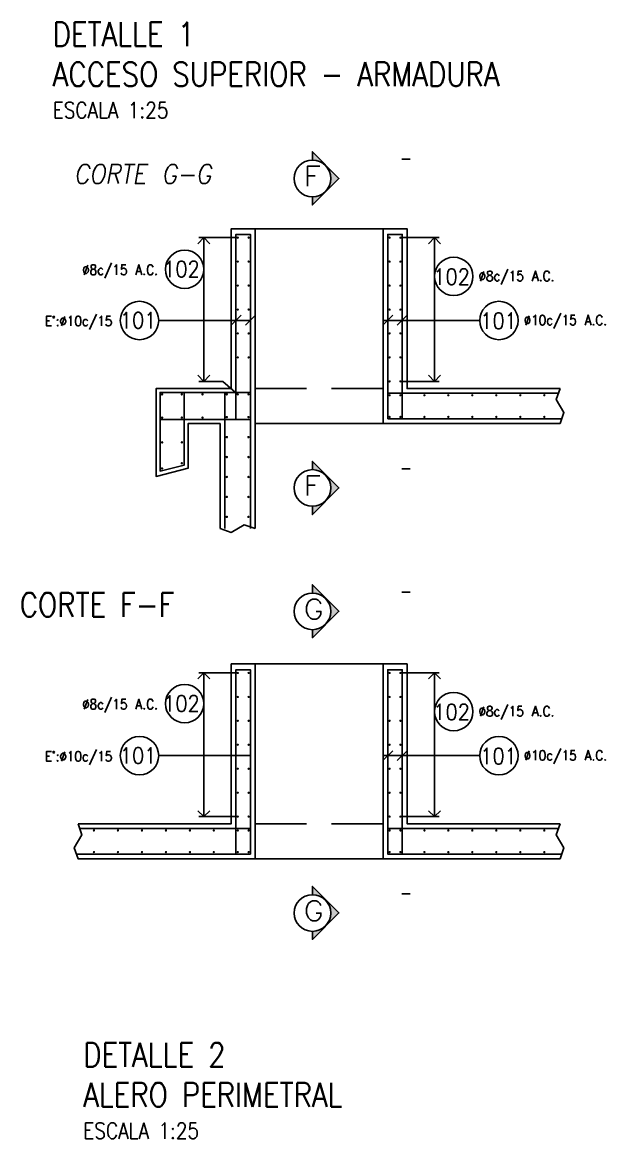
# Model space of a CAD drawing. Extents: x 157 to 1652, y -82 to 500.
# Drawn here: x 601.2 to 710.7, y 280.9 to 490.6 of the extents above; entities that cross this region are included whole.
import ezdxf

# ---------------------------------------------------------------- set-up
doc = ezdxf.new("R2010")
doc.units = 0
doc.header["$MEASUREMENT"] = 0
for name, color, linetype in [('PDF_auxiliar', 1, 'Continuous'), ('PDF_BARRAS', 4, 'Continuous'), ('PDF_BARRAS-EN-CORTE', 4, 'Continuous'), ('PDF_BARRAS-EN-VISTA-25', 4, 'Continuous'), ('PDF_CONTORNO-ENCOFRADO-25', 2, 'Continuous'), ('PDF_encofrado', 1, 'Continuous'), ('PDF_LINEAS-POS-ARMADURA', 4, 'Continuous'), ('Texto', 2, 'Continuous')]:
    doc.layers.add(name, color=color, linetype=linetype)
doc.styles.add('ROMANS', font='ROMANS.SHX', dxfattribs={"width": 0.85})

msp = doc.modelspace()

# ---------------------------------------------------------------- hatches: boundary and pattern name
at = {"layer": 'PDF_BARRAS', "transparency": 33554559}
h = msp.add_hatch(color=256, dxfattribs=at)
h.paths.add_polyline_path([(627.411, 420.481), (627.601, 420.545), (627.696, 420.703), (627.633, 420.862), (627.474, 420.957), (627.315, 420.926), (627.22, 420.767), (627.252, 420.576)])
h.paths.add_polyline_path([(627.442, 420.735), (627.474, 420.735), (627.442, 420.703)], flags=0)
for points in [[(631.379, 420.703), (631.347, 420.862), (631.188, 420.957), (631.03, 420.926), (630.934, 420.767), (630.966, 420.576), (631.125, 420.481), (631.284, 420.545)], [(643.887, 420.767), (643.792, 420.926), (643.633, 420.957), (643.474, 420.862), (643.442, 420.703), (643.538, 420.545), (643.696, 420.481), (643.855, 420.576)], [(627.696, 416.323), (627.633, 416.481), (627.474, 416.576), (627.315, 416.545), (627.22, 416.386), (627.252, 416.227), (627.411, 416.132), (627.601, 416.164)], [(631.379, 416.323), (631.347, 416.481), (631.188, 416.576), (631.03, 416.545), (630.934, 416.386), (630.966, 416.227), (631.125, 416.132), (631.284, 416.164)], [(635.284, 416.323), (635.22, 416.481), (635.061, 416.576), (634.903, 416.545), (634.807, 416.386), (634.839, 416.227), (634.998, 416.132), (635.188, 416.164)], [(643.887, 416.481), (643.792, 416.64), (643.633, 416.672), (643.474, 416.576), (643.442, 416.418), (643.538, 416.259), (643.696, 416.196), (643.855, 416.291)], [(631.379, 411.656), (631.347, 411.846), (631.188, 411.942), (631.03, 411.878), (630.934, 411.751), (630.966, 411.561), (631.125, 411.465), (631.284, 411.497)], [(643.887, 412.735), (643.792, 412.894), (643.633, 412.926), (643.474, 412.83), (643.442, 412.64), (643.538, 412.481), (643.696, 412.449), (643.855, 412.545)], [(643.887, 408.989), (643.792, 409.148), (643.633, 409.18), (643.474, 409.084), (643.442, 408.894), (643.538, 408.735), (643.696, 408.703), (643.855, 408.799)], [(627.696, 406.767), (627.633, 406.926), (627.474, 407.021), (627.315, 406.989), (627.22, 406.83), (627.252, 406.672), (627.411, 406.576), (627.601, 406.608)], [(631.379, 407.751), (631.347, 407.91), (631.188, 408.005), (631.03, 407.973), (630.934, 407.815), (630.966, 407.624), (631.125, 407.529), (631.284, 407.592)], [(643.887, 405.243), (643.792, 405.37), (643.633, 405.434), (643.474, 405.338), (643.442, 405.148), (643.538, 404.989), (643.696, 404.957), (643.855, 405.053)], [(643.887, 401.465), (643.792, 401.624), (643.633, 401.688), (643.474, 401.592), (643.442, 401.402), (643.538, 401.243), (643.696, 401.211), (643.855, 401.307)], [(643.887, 397.719), (643.792, 397.878), (643.633, 397.941), (643.474, 397.846), (643.442, 397.656), (643.538, 397.497), (643.696, 397.465), (643.855, 397.561)]]:
    msp.add_hatch(color=256, dxfattribs=at).paths.add_polyline_path(points)
h = msp.add_hatch(color=256, dxfattribs=at)
h.paths.add_polyline_path([(634.998, 420.481), (635.188, 420.545), (635.284, 420.703), (635.22, 420.862), (635.061, 420.957), (634.903, 420.926), (634.807, 420.767), (634.839, 420.576)])
h.paths.add_polyline_path([(635.03, 420.735), (635.061, 420.735), (635.061, 420.703), (635.03, 420.703)], flags=0)
h = msp.add_hatch(color=256, dxfattribs=at)
h.paths.add_polyline_path([(639.569, 420.481), (639.728, 420.545), (639.823, 420.703), (639.792, 420.862), (639.633, 420.957), (639.442, 420.926), (639.347, 420.767), (639.411, 420.576)])
h.paths.add_polyline_path([(639.569, 420.735), (639.601, 420.735), (639.601, 420.703)], flags=0)
h = msp.add_hatch(color=256, dxfattribs=at)
h.paths.add_polyline_path([(639.411, 416.291), (639.569, 416.196), (639.728, 416.259), (639.823, 416.418), (639.792, 416.576), (639.633, 416.672), (639.442, 416.64), (639.347, 416.481)])
h.paths.add_polyline_path([(639.569, 416.449), (639.601, 416.449), (639.601, 416.418), (639.569, 416.418)], flags=0)
h = msp.add_hatch(color=256, dxfattribs=at)
h.paths.add_polyline_path([(627.252, 411.561), (627.411, 411.465), (627.601, 411.497), (627.696, 411.656), (627.633, 411.846), (627.474, 411.942), (627.315, 411.878), (627.22, 411.751)])
h.paths.add_polyline_path([(627.442, 411.688), (627.442, 411.719), (627.474, 411.688)], flags=0)
h = msp.add_hatch(color=256, dxfattribs=at)
h.paths.add_polyline_path([(639.569, 412.449), (639.728, 412.481), (639.823, 412.64), (639.792, 412.83), (639.633, 412.926), (639.442, 412.894), (639.347, 412.735), (639.411, 412.545)])
h.paths.add_polyline_path([(639.569, 412.672), (639.569, 412.703), (639.601, 412.703), (639.601, 412.672)], flags=0)
h = msp.add_hatch(color=256, dxfattribs=at)
h.paths.add_polyline_path([(639.411, 408.799), (639.569, 408.703), (639.728, 408.735), (639.823, 408.894), (639.792, 409.084), (639.633, 409.18), (639.442, 409.148), (639.347, 408.989)])
h.paths.add_polyline_path([(639.569, 408.957), (639.601, 408.957), (639.601, 408.926), (639.569, 408.926)], flags=0)
h = msp.add_hatch(color=256, dxfattribs=at)
h.paths.add_polyline_path([(639.411, 405.053), (639.569, 404.957), (639.728, 404.989), (639.823, 405.148), (639.792, 405.338), (639.633, 405.434), (639.442, 405.37), (639.347, 405.243)])
h.paths.add_polyline_path([(639.569, 405.18), (639.601, 405.211), (639.601, 405.18)], flags=0)
h = msp.add_hatch(color=256, dxfattribs=at)
h.paths.add_polyline_path([(639.411, 401.307), (639.569, 401.211), (639.728, 401.243), (639.823, 401.402), (639.792, 401.592), (639.633, 401.688), (639.442, 401.624), (639.347, 401.465)])
h.paths.add_polyline_path([(639.569, 401.434), (639.601, 401.465), (639.601, 401.434)], flags=0)
h = msp.add_hatch(color=256, dxfattribs=at)
h.paths.add_polyline_path([(639.411, 397.561), (639.569, 397.465), (639.728, 397.497), (639.823, 397.656), (639.792, 397.846), (639.633, 397.941), (639.442, 397.878), (639.347, 397.719)])
h.paths.add_polyline_path([(639.569, 397.688), (639.601, 397.719), (639.601, 397.688)], flags=0)
at = {"layer": 'PDF_BARRAS-EN-CORTE', "transparency": 33554559}
for points in [[(641.442, 450.164), (641.506, 450.005), (641.665, 449.91), (641.823, 450.005), (641.887, 450.164), (641.823, 450.323), (641.665, 450.386), (641.506, 450.323)], [(643.474, 450.164), (643.538, 450.005), (643.696, 449.91), (643.855, 450.005), (643.919, 450.164), (643.855, 450.323), (643.696, 450.386), (643.538, 450.323)], [(669.95, 450.164), (670.014, 450.005), (670.173, 449.91), (670.331, 450.005), (670.395, 450.164), (670.331, 450.323), (670.173, 450.386), (670.014, 450.323)], [(671.982, 450.164), (672.046, 450.005), (672.204, 449.91), (672.363, 450.005), (672.427, 450.164), (672.363, 450.323), (672.204, 450.386), (672.046, 450.323)], [(641.442, 445.656), (641.506, 445.497), (641.665, 445.434), (641.823, 445.497), (641.887, 445.656), (641.823, 445.815), (641.665, 445.878), (641.506, 445.815)], [(643.474, 445.656), (643.538, 445.497), (643.696, 445.434), (643.855, 445.497), (643.919, 445.656), (643.855, 445.815), (643.696, 445.878), (643.538, 445.815)], [(669.95, 445.656), (670.014, 445.497), (670.173, 445.434), (670.331, 445.497), (670.395, 445.656), (670.331, 445.815), (670.173, 445.878), (670.014, 445.815)], [(671.982, 445.656), (672.046, 445.497), (672.204, 445.434), (672.363, 445.497), (672.427, 445.656), (672.363, 445.815), (672.204, 445.878), (672.046, 445.815)], [(641.442, 441.148), (641.506, 440.989), (641.665, 440.926), (641.823, 440.989), (641.887, 441.148), (641.823, 441.307), (641.665, 441.37), (641.506, 441.307)], [(643.474, 441.148), (643.538, 440.989), (643.696, 440.926), (643.855, 440.989), (643.919, 441.148), (643.855, 441.307), (643.696, 441.37), (643.538, 441.307)], [(669.95, 441.148), (670.014, 440.989), (670.173, 440.926), (670.331, 440.989), (670.395, 441.148), (670.331, 441.307), (670.173, 441.37), (670.014, 441.307)], [(671.982, 441.148), (672.046, 440.989), (672.204, 440.926), (672.363, 440.989), (672.427, 441.148), (672.363, 441.307), (672.204, 441.37), (672.046, 441.307)], [(641.442, 436.64), (641.506, 436.481), (641.665, 436.418), (641.823, 436.481), (641.887, 436.64), (641.823, 436.799), (641.665, 436.862), (641.506, 436.799)], [(643.474, 436.64), (643.538, 436.481), (643.696, 436.418), (643.855, 436.481), (643.919, 436.64), (643.855, 436.799), (643.696, 436.862), (643.538, 436.799)], [(669.95, 436.64), (670.014, 436.481), (670.173, 436.418), (670.331, 436.481), (670.395, 436.64), (670.331, 436.799), (670.173, 436.862), (670.014, 436.799)], [(671.982, 436.64), (672.046, 436.481), (672.204, 436.418), (672.363, 436.481), (672.427, 436.64), (672.363, 436.799), (672.204, 436.862), (672.046, 436.799)], [(641.442, 432.164), (641.506, 432.005), (641.665, 431.942), (641.823, 432.005), (641.887, 432.164), (641.823, 432.323), (641.665, 432.386), (641.506, 432.323)], [(643.474, 432.164), (643.538, 432.005), (643.696, 431.942), (643.855, 432.005), (643.919, 432.164), (643.855, 432.323), (643.696, 432.386), (643.538, 432.323)], [(669.95, 432.164), (670.014, 432.005), (670.173, 431.942), (670.331, 432.005), (670.395, 432.164), (670.331, 432.323), (670.173, 432.386), (670.014, 432.323)], [(671.982, 432.164), (672.046, 432.005), (672.204, 431.942), (672.363, 432.005), (672.427, 432.164), (672.363, 432.323), (672.204, 432.386), (672.046, 432.323)], [(641.442, 427.656), (641.506, 427.497), (641.665, 427.434), (641.823, 427.497), (641.887, 427.656), (641.823, 427.815), (641.665, 427.878), (641.506, 427.815)], [(643.474, 427.656), (643.538, 427.497), (643.696, 427.434), (643.855, 427.497), (643.919, 427.656), (643.855, 427.815), (643.696, 427.878), (643.538, 427.815)], [(669.95, 427.656), (670.014, 427.497), (670.173, 427.434), (670.331, 427.497), (670.395, 427.656), (670.331, 427.815), (670.173, 427.878), (670.014, 427.815)], [(671.982, 427.656), (672.046, 427.497), (672.204, 427.434), (672.363, 427.497), (672.427, 427.656), (672.363, 427.815), (672.204, 427.878), (672.046, 427.815)], [(669.95, 423.148), (670.014, 422.989), (670.173, 422.926), (670.331, 422.989), (670.395, 423.148), (670.331, 423.307), (670.173, 423.37), (670.014, 423.307)], [(671.982, 423.148), (672.046, 422.989), (672.204, 422.926), (672.363, 422.989), (672.427, 423.148), (672.363, 423.307), (672.204, 423.37), (672.046, 423.307)], [(641.442, 420.703), (641.506, 420.545), (641.665, 420.481), (641.823, 420.545), (641.887, 420.703), (641.823, 420.862), (641.665, 420.926), (641.506, 420.862)], [(669.95, 420.545), (670.014, 420.386), (670.173, 420.323), (670.331, 420.386), (670.395, 420.545), (670.331, 420.703), (670.173, 420.767), (670.014, 420.703)], [(671.982, 420.545), (672.046, 420.386), (672.204, 420.323), (672.363, 420.386), (672.427, 420.545), (672.363, 420.703), (672.204, 420.767), (672.046, 420.703)], [(676.49, 420.545), (676.554, 420.386), (676.712, 420.323), (676.871, 420.386), (676.935, 420.545), (676.871, 420.703), (676.712, 420.767), (676.554, 420.703)], [(680.966, 420.545), (681.03, 420.386), (681.189, 420.323), (681.347, 420.386), (681.443, 420.545), (681.347, 420.703), (681.189, 420.767), (681.03, 420.703)], [(685.474, 420.545), (685.538, 420.386), (685.697, 420.323), (685.855, 420.386), (685.919, 420.545), (685.855, 420.703), (685.697, 420.767), (685.538, 420.703)], [(689.982, 420.545), (690.046, 420.386), (690.204, 420.323), (690.363, 420.386), (690.427, 420.545), (690.363, 420.703), (690.204, 420.767), (690.046, 420.703)], [(694.49, 420.545), (694.554, 420.386), (694.712, 420.323), (694.871, 420.386), (694.935, 420.545), (694.871, 420.703), (694.712, 420.767), (694.554, 420.703)], [(698.998, 420.545), (699.062, 420.386), (699.22, 420.323), (699.379, 420.386), (699.443, 420.545), (699.379, 420.703), (699.22, 420.767), (699.062, 420.703)], [(670.395, 416.481), (670.331, 416.64), (670.173, 416.703), (670.014, 416.64), (669.95, 416.481), (670.014, 416.323), (670.173, 416.259), (670.331, 416.323)], [(672.427, 416.481), (672.363, 416.64), (672.204, 416.703), (672.046, 416.64), (671.982, 416.481), (672.046, 416.323), (672.204, 416.259), (672.363, 416.323)], [(676.935, 416.481), (676.871, 416.64), (676.712, 416.703), (676.554, 416.64), (676.49, 416.481), (676.554, 416.323), (676.712, 416.259), (676.871, 416.323)], [(681.443, 416.481), (681.347, 416.64), (681.189, 416.703), (681.03, 416.64), (680.966, 416.481), (681.03, 416.323), (681.189, 416.259), (681.347, 416.323)], [(685.919, 416.481), (685.855, 416.64), (685.697, 416.703), (685.538, 416.64), (685.474, 416.481), (685.538, 416.323), (685.697, 416.259), (685.855, 416.323)], [(690.427, 416.481), (690.363, 416.64), (690.204, 416.703), (690.046, 416.64), (689.982, 416.481), (690.046, 416.323), (690.204, 416.259), (690.363, 416.323)], [(694.935, 416.481), (694.871, 416.64), (694.712, 416.703), (694.554, 416.64), (694.49, 416.481), (694.554, 416.323), (694.712, 416.259), (694.871, 416.323)], [(699.443, 416.481), (699.379, 416.64), (699.22, 416.703), (699.062, 416.64), (698.998, 416.481), (699.062, 416.323), (699.22, 416.259), (699.379, 416.323)], [(641.442, 368.386), (641.506, 368.227), (641.665, 368.164), (641.823, 368.227), (641.887, 368.386), (641.823, 368.545), (641.665, 368.608), (641.506, 368.545)], [(643.474, 368.386), (643.538, 368.227), (643.696, 368.164), (643.855, 368.227), (643.919, 368.386), (643.855, 368.545), (643.696, 368.608), (643.538, 368.545)], [(669.95, 368.386), (670.014, 368.227), (670.173, 368.164), (670.331, 368.227), (670.395, 368.386), (670.331, 368.545), (670.173, 368.608), (670.014, 368.545)], [(671.982, 368.386), (672.046, 368.227), (672.204, 368.164), (672.363, 368.227), (672.427, 368.386), (672.363, 368.545), (672.204, 368.608), (672.046, 368.545)], [(641.442, 363.878), (641.506, 363.719), (641.665, 363.656), (641.823, 363.719), (641.887, 363.878), (641.823, 364.037), (641.665, 364.1), (641.506, 364.037)], [(643.474, 363.878), (643.538, 363.719), (643.696, 363.656), (643.855, 363.719), (643.919, 363.878), (643.855, 364.037), (643.696, 364.1), (643.538, 364.037)], [(669.95, 363.878), (670.014, 363.719), (670.173, 363.656), (670.331, 363.719), (670.395, 363.878), (670.331, 364.037), (670.173, 364.1), (670.014, 364.037)], [(671.982, 363.878), (672.046, 363.719), (672.204, 363.656), (672.363, 363.719), (672.427, 363.878), (672.363, 364.037), (672.204, 364.1), (672.046, 364.037)], [(641.442, 359.402), (641.506, 359.243), (641.665, 359.148), (641.823, 359.243), (641.887, 359.402), (641.823, 359.56), (641.665, 359.624), (641.506, 359.56)], [(643.474, 359.402), (643.538, 359.243), (643.696, 359.148), (643.855, 359.243), (643.919, 359.402), (643.855, 359.56), (643.696, 359.624), (643.538, 359.56)], [(669.95, 359.402), (670.014, 359.243), (670.173, 359.148), (670.331, 359.243), (670.395, 359.402), (670.331, 359.56), (670.173, 359.624), (670.014, 359.56)], [(671.982, 359.402), (672.046, 359.243), (672.204, 359.148), (672.363, 359.243), (672.427, 359.402), (672.363, 359.56), (672.204, 359.624), (672.046, 359.56)], [(641.442, 354.894), (641.506, 354.735), (641.665, 354.672), (641.823, 354.735), (641.887, 354.894), (641.823, 355.052), (641.665, 355.116), (641.506, 355.052)], [(643.474, 354.894), (643.538, 354.735), (643.696, 354.672), (643.855, 354.735), (643.919, 354.894), (643.855, 355.052), (643.696, 355.116), (643.538, 355.052)], [(669.95, 354.894), (670.014, 354.735), (670.173, 354.672), (670.331, 354.735), (670.395, 354.894), (670.331, 355.052), (670.173, 355.116), (670.014, 355.052)], [(671.982, 354.894), (672.046, 354.735), (672.204, 354.672), (672.363, 354.735), (672.427, 354.894), (672.363, 355.052), (672.204, 355.116), (672.046, 355.052)], [(641.442, 350.386), (641.506, 350.227), (641.665, 350.164), (641.823, 350.227), (641.887, 350.386), (641.823, 350.545), (641.665, 350.608), (641.506, 350.545)], [(643.474, 350.386), (643.538, 350.227), (643.696, 350.164), (643.855, 350.227), (643.919, 350.386), (643.855, 350.545), (643.696, 350.608), (643.538, 350.545)], [(669.95, 350.386), (670.014, 350.227), (670.173, 350.164), (670.331, 350.227), (670.395, 350.386), (670.331, 350.545), (670.173, 350.608), (670.014, 350.545)], [(671.982, 350.386), (672.046, 350.227), (672.204, 350.164), (672.363, 350.227), (672.427, 350.386), (672.363, 350.545), (672.204, 350.608), (672.046, 350.545)], [(641.442, 345.878), (641.506, 345.719), (641.665, 345.656), (641.823, 345.719), (641.887, 345.878), (641.823, 346.037), (641.665, 346.1), (641.506, 346.037)], [(643.474, 345.878), (643.538, 345.719), (643.696, 345.656), (643.855, 345.719), (643.919, 345.878), (643.855, 346.037), (643.696, 346.1), (643.538, 346.037)], [(669.95, 345.878), (670.014, 345.719), (670.173, 345.656), (670.331, 345.719), (670.395, 345.878), (670.331, 346.037), (670.173, 346.1), (670.014, 346.037)], [(671.982, 345.878), (672.046, 345.719), (672.204, 345.656), (672.363, 345.719), (672.427, 345.878), (672.363, 346.037), (672.204, 346.1), (672.046, 346.037)], [(641.442, 341.402), (641.506, 341.243), (641.665, 341.179), (641.823, 341.243), (641.887, 341.402), (641.823, 341.56), (641.665, 341.624), (641.506, 341.56)], [(643.474, 341.402), (643.538, 341.243), (643.696, 341.179), (643.855, 341.243), (643.919, 341.402), (643.855, 341.56), (643.696, 341.624), (643.538, 341.56)], [(669.95, 341.402), (670.014, 341.243), (670.173, 341.179), (670.331, 341.243), (670.395, 341.402), (670.331, 341.56), (670.173, 341.624), (670.014, 341.56)], [(671.982, 341.402), (672.046, 341.243), (672.204, 341.179), (672.363, 341.243), (672.427, 341.402), (672.363, 341.56), (672.204, 341.624), (672.046, 341.56)], [(614.426, 338.798), (614.49, 338.64), (614.649, 338.544), (614.807, 338.64), (614.871, 338.798), (614.807, 338.957), (614.649, 339.021), (614.49, 338.957)], [(618.934, 338.798), (618.998, 338.64), (619.157, 338.544), (619.315, 338.64), (619.379, 338.798), (619.315, 338.957), (619.157, 339.021), (618.998, 338.957)], [(623.442, 338.798), (623.506, 338.64), (623.665, 338.544), (623.823, 338.64), (623.887, 338.798), (623.823, 338.957), (623.665, 339.021), (623.506, 338.957)], [(627.95, 338.798), (628.014, 338.64), (628.173, 338.544), (628.331, 338.64), (628.395, 338.798), (628.331, 338.957), (628.173, 339.021), (628.014, 338.957)], [(632.427, 338.798), (632.522, 338.64), (632.68, 338.544), (632.839, 338.64), (632.903, 338.798), (632.839, 338.957), (632.68, 339.021), (632.522, 338.957)], [(636.934, 338.798), (636.998, 338.64), (637.157, 338.544), (637.315, 338.64), (637.379, 338.798), (637.315, 338.957), (637.157, 339.021), (636.998, 338.957)], [(641.442, 338.798), (641.506, 338.64), (641.665, 338.544), (641.823, 338.64), (641.887, 338.798), (641.823, 338.957), (641.665, 339.021), (641.506, 338.957)], [(643.474, 338.798), (643.538, 338.64), (643.696, 338.544), (643.855, 338.64), (643.919, 338.798), (643.855, 338.957), (643.696, 339.021), (643.538, 338.957)], [(669.95, 338.798), (670.014, 338.64), (670.173, 338.544), (670.331, 338.64), (670.395, 338.798), (670.331, 338.957), (670.173, 339.021), (670.014, 338.957)], [(671.982, 338.798), (672.046, 338.64), (672.204, 338.544), (672.363, 338.64), (672.427, 338.798), (672.363, 338.957), (672.204, 339.021), (672.046, 338.957)], [(676.49, 338.798), (676.554, 338.64), (676.712, 338.544), (676.871, 338.64), (676.935, 338.798), (676.871, 338.957), (676.712, 339.021), (676.554, 338.957)], [(680.966, 338.798), (681.03, 338.64), (681.189, 338.544), (681.347, 338.64), (681.443, 338.798), (681.347, 338.957), (681.189, 339.021), (681.03, 338.957)], [(685.474, 338.798), (685.538, 338.64), (685.697, 338.544), (685.855, 338.64), (685.919, 338.798), (685.855, 338.957), (685.697, 339.021), (685.538, 338.957)], [(689.982, 338.798), (690.046, 338.64), (690.204, 338.544), (690.363, 338.64), (690.427, 338.798), (690.363, 338.957), (690.204, 339.021), (690.046, 338.957)], [(694.49, 338.798), (694.554, 338.64), (694.712, 338.544), (694.871, 338.64), (694.935, 338.798), (694.871, 338.957), (694.712, 339.021), (694.554, 338.957)], [(698.998, 338.798), (699.062, 338.64), (699.22, 338.544), (699.379, 338.64), (699.443, 338.798), (699.379, 338.957), (699.22, 339.021), (699.062, 338.957)], [(614.871, 334.735), (614.807, 334.894), (614.649, 334.957), (614.49, 334.894), (614.426, 334.735), (614.49, 334.576), (614.649, 334.513), (614.807, 334.576)], [(619.379, 334.735), (619.315, 334.894), (619.157, 334.957), (618.998, 334.894), (618.934, 334.735), (618.998, 334.576), (619.157, 334.513), (619.315, 334.576)], [(623.887, 334.735), (623.823, 334.894), (623.665, 334.957), (623.506, 334.894), (623.442, 334.735), (623.506, 334.576), (623.665, 334.513), (623.823, 334.576)], [(628.395, 334.735), (628.331, 334.894), (628.173, 334.957), (628.014, 334.894), (627.95, 334.735), (628.014, 334.576), (628.173, 334.513), (628.331, 334.576)], [(632.903, 334.735), (632.839, 334.894), (632.68, 334.957), (632.522, 334.894), (632.427, 334.735), (632.522, 334.576), (632.68, 334.513), (632.839, 334.576)], [(637.379, 334.735), (637.315, 334.894), (637.157, 334.957), (636.998, 334.894), (636.934, 334.735), (636.998, 334.576), (637.157, 334.513), (637.315, 334.576)], [(641.887, 334.735), (641.823, 334.894), (641.665, 334.957), (641.506, 334.894), (641.442, 334.735), (641.506, 334.576), (641.665, 334.513), (641.823, 334.576)], [(643.919, 334.735), (643.855, 334.894), (643.696, 334.957), (643.538, 334.894), (643.474, 334.735), (643.538, 334.576), (643.696, 334.513), (643.855, 334.576)], [(670.395, 334.735), (670.331, 334.894), (670.173, 334.957), (670.014, 334.894), (669.95, 334.735), (670.014, 334.576), (670.173, 334.513), (670.331, 334.576)], [(672.427, 334.735), (672.363, 334.894), (672.204, 334.957), (672.046, 334.894), (671.982, 334.735), (672.046, 334.576), (672.204, 334.513), (672.363, 334.576)], [(676.935, 334.735), (676.871, 334.894), (676.712, 334.957), (676.554, 334.894), (676.49, 334.735), (676.554, 334.576), (676.712, 334.513), (676.871, 334.576)], [(681.443, 334.735), (681.347, 334.894), (681.189, 334.957), (681.03, 334.894), (680.966, 334.735), (681.03, 334.576), (681.189, 334.513), (681.347, 334.576)], [(685.919, 334.735), (685.855, 334.894), (685.697, 334.957), (685.538, 334.894), (685.474, 334.735), (685.538, 334.576), (685.697, 334.513), (685.855, 334.576)], [(690.427, 334.735), (690.363, 334.894), (690.204, 334.957), (690.046, 334.894), (689.982, 334.735), (690.046, 334.576), (690.204, 334.513), (690.363, 334.576)], [(694.935, 334.735), (694.871, 334.894), (694.712, 334.957), (694.554, 334.894), (694.49, 334.735), (694.554, 334.576), (694.712, 334.513), (694.871, 334.576)], [(699.443, 334.735), (699.379, 334.894), (699.22, 334.957), (699.062, 334.894), (698.998, 334.735), (699.062, 334.576), (699.22, 334.513), (699.379, 334.576)]]:
    msp.add_hatch(color=256, dxfattribs=at).paths.add_polyline_path(points)
at = {"layer": 'PDF_LINEAS-POS-ARMADURA', "transparency": 33554559}
for points in [[(658.935, 463.021), (655.665, 466.291), (655.665, 464.735), (656.268, 464.672), (656.839, 464.513), (657.379, 464.259), (657.887, 463.91), (658.3, 463.497), (658.649, 463.021), (658.903, 462.45), (659.062, 461.878), (659.093, 461.275), (659.062, 460.704), (658.903, 460.1), (658.649, 459.561), (658.3, 459.085), (657.887, 458.672), (657.379, 458.323), (656.839, 458.069), (656.268, 457.91), (655.665, 457.846), (655.665, 456.291), (660.649, 461.275), (660.077, 461.878), (659.474, 462.45)], [(657.696, 406.1), (655.665, 408.132), (655.665, 406.576), (656.268, 406.513), (656.839, 406.354), (657.379, 406.1), (657.887, 405.783), (658.3, 405.338), (658.649, 404.862), (658.903, 404.322), (659.062, 403.719), (659.093, 403.148), (659.062, 402.545), (658.903, 401.973), (658.649, 401.434), (658.3, 400.926), (657.887, 400.513), (657.379, 400.164), (656.839, 399.91), (656.268, 399.751), (655.665, 399.688), (655.665, 398.132), (658.458, 400.926), (658.935, 401.434), (659.474, 401.973), (660.077, 402.545), (660.649, 403.148), (658.458, 405.338), (658.046, 405.783)], [(657.22, 383.402), (655.665, 384.957), (655.665, 383.402), (656.268, 383.37), (656.839, 383.211), (657.379, 382.957), (657.887, 382.608), (658.3, 382.195), (658.649, 381.687), (658.903, 381.148), (659.062, 380.576), (659.093, 379.973), (659.062, 379.37), (658.903, 378.799), (658.649, 378.259), (658.3, 377.751), (657.887, 377.338), (657.379, 376.989), (656.839, 376.735), (656.268, 376.576), (655.665, 376.545), (655.665, 374.989), (657.22, 376.545), (657.284, 376.576), (658.458, 377.751), (658.935, 378.259), (659.474, 378.799), (660.077, 379.37), (660.649, 379.973), (660.077, 380.576), (659.474, 381.148), (658.935, 381.687), (658.458, 382.195), (657.284, 383.37)], [(657.284, 326.671), (655.665, 328.29), (655.665, 326.735), (656.268, 326.671), (656.839, 326.544), (657.379, 326.29), (657.887, 325.941), (658.3, 325.497), (658.649, 325.021), (658.903, 324.481), (659.062, 323.91), (659.093, 323.306), (659.062, 322.703), (658.903, 322.132), (658.649, 321.592), (658.3, 321.084), (657.887, 320.671), (657.379, 320.322), (656.839, 320.068), (656.268, 319.91), (655.665, 319.878), (655.665, 318.322), (657.22, 319.878), (657.284, 319.91), (658.458, 321.084), (658.935, 321.592), (659.474, 322.132), (660.077, 322.703), (660.649, 323.306), (660.077, 323.91), (659.474, 324.481), (658.458, 325.497), (658.046, 325.941), (657.442, 326.544)]]:
    msp.add_hatch(color=256, dxfattribs=at).paths.add_polyline_path(points)

# ---------------------------------------------------------------- linework, layer by layer
at = {"layer": 'PDF_auxiliar', "lineweight": 25}
for points in [[(702.173, 415.211), (702.903, 417.307), (701.474, 419.719), (702.173, 421.815)], [(638.331, 395.529), (640.427, 394.767), (642.839, 396.227), (644.934, 395.529)], [(611.696, 340.068), (612.395, 337.973), (610.966, 335.56), (611.696, 333.465), (610.966, 335.56)], [(702.173, 333.465), (702.903, 335.56), (701.474, 337.973), (702.173, 340.068)]]:
    msp.add_lwpolyline(points, dxfattribs=at)
at = {"layer": 'PDF_BARRAS-EN-VISTA-25', "color": 5, "lineweight": 25}
for points in [[(644.046, 416.132), (644.046, 450.767), (641.315, 450.767), (641.315, 415.973), (644.046, 415.973), (627.061, 415.973)], [(644.046, 395.529), (644.046, 421.084), (627.061, 421.084), (627.061, 406.291), (631.569, 407.402), (631.569, 421.084)], [(639.22, 421.084), (639.22, 395.529)], [(701.855, 420.926), (669.823, 420.926)], [(702.49, 416.132), (669.823, 416.132)], [(611.379, 334.354), (644.046, 334.354), (641.315, 334.354), (641.315, 368.989), (644.046, 368.989), (644.046, 334.354)], [(702.49, 334.354), (669.823, 334.354), (672.554, 334.354), (672.554, 368.989), (669.823, 368.989), (669.823, 334.354)], [(612.014, 339.148), (644.046, 339.148)], [(701.855, 339.148), (669.823, 339.148)]]:
    msp.add_lwpolyline(points, dxfattribs=at)
msp.add_lwpolyline([(669.823, 416.132), (669.823, 450.767), (672.554, 450.767), (672.554, 416.132)], close=True, dxfattribs=at)
at = {"layer": 'PDF_CONTORNO-ENCOFRADO-25', "lineweight": 25}
for points in [[(638.331, 395.529), (638.331, 415.211), (632.331, 415.211), (632.331, 406.83), (626.331, 405.307), (626.331, 421.815), (640.427, 421.815), (640.427, 451.815), (644.934, 451.815), (644.934, 395.529)], [(702.173, 415.211), (668.935, 415.211), (668.935, 451.815), (644.934, 451.815)], [(702.173, 421.815), (673.443, 421.815), (673.443, 451.815), (668.935, 451.815)], [(668.935, 415.211), (644.934, 415.211)], [(611.696, 340.068), (640.427, 340.068), (640.427, 370.068), (644.934, 370.068)], [(702.173, 333.465), (668.935, 333.465), (668.935, 370.068), (644.934, 370.068), (644.934, 333.465), (668.935, 333.465)], [(702.173, 340.068), (673.443, 340.068), (673.443, 370.068), (668.935, 370.068)], [(611.696, 333.465), (644.934, 333.465)]]:
    msp.add_lwpolyline(points, dxfattribs=at)
at = {"layer": 'PDF_encofrado', "lineweight": 25}
for points in [[(654.585, 421.815), (644.934, 421.815)], [(668.935, 421.815), (659.284, 421.815)], [(654.585, 340.068), (644.934, 340.068)], [(668.935, 340.068), (659.284, 340.068)]]:
    msp.add_lwpolyline(points, dxfattribs=at)
at = {"layer": 'PDF_LINEAS-POS-ARMADURA', "lineweight": 25}
for points in [[(655.665, 457.846), (655.665, 456.291), (660.649, 461.275), (655.665, 466.291), (655.665, 464.735)], [(636.395, 449.021), (635.284, 450.164), (634.141, 449.021)], [(677.474, 449.021), (678.585, 450.164), (679.728, 449.021)], [(613.474, 444.958), (612.807, 443.18)], [(617.95, 445.402), (616.68, 442.545)], [(618.522, 444.672), (618.68, 444.767), (618.903, 445.053), (618.903, 443.18)], [(620.617, 445.053), (619.887, 445.053), (619.823, 444.227), (619.887, 444.323), (620.109, 444.418), (620.331, 444.418), (620.522, 444.323), (620.68, 444.164), (620.744, 443.878), (620.744, 443.719), (620.68, 443.434), (620.522, 443.243), (620.331, 443.18), (620.109, 443.18), (619.887, 443.243), (619.823, 443.338), (619.76, 443.529)], [(622.522, 443.18), (623.093, 445.053), (623.665, 443.18)], [(625.76, 444.608), (625.665, 444.767), (625.538, 444.958), (625.379, 445.053), (625.093, 445.053), (624.966, 444.958), (624.807, 444.767), (624.744, 444.608), (624.68, 444.323), (624.68, 443.878), (624.744, 443.624), (624.807, 443.434), (624.966, 443.243), (625.093, 443.18), (625.379, 443.18), (625.538, 443.243), (625.665, 443.434), (625.76, 443.624)], [(616.331, 444.164), (616.173, 444.323), (616.046, 444.418), (615.823, 444.418), (615.665, 444.323), (615.538, 444.164), (615.474, 443.878), (615.474, 443.719), (615.538, 443.434), (615.665, 443.243), (615.823, 443.18), (616.046, 443.18), (616.173, 443.243), (616.331, 443.434)], [(622.744, 443.783), (623.474, 443.783)], [(687.887, 443.783), (687.252, 442.005)], [(690.744, 442.989), (690.617, 443.18), (690.458, 443.275), (690.268, 443.275), (690.109, 443.18), (689.982, 442.989), (689.887, 442.735), (689.887, 442.545), (689.982, 442.291), (690.109, 442.1), (690.268, 442.005), (690.458, 442.005), (690.617, 442.1), (690.744, 442.291)], [(692.395, 444.227), (691.125, 441.37)], [(692.966, 443.529), (693.125, 443.624), (693.316, 443.878), (693.316, 442.005)], [(695.03, 443.878), (694.331, 443.878), (694.268, 443.084), (694.331, 443.18), (694.554, 443.275), (694.744, 443.275), (694.966, 443.18), (695.125, 442.989), (695.189, 442.735), (695.189, 442.545), (695.125, 442.291), (694.966, 442.1), (694.744, 442.005), (694.554, 442.005), (694.331, 442.1), (694.268, 442.196), (694.173, 442.354)], [(696.966, 442.005), (697.538, 443.878), (698.109, 442.005)], [(697.189, 442.64), (697.887, 442.64)], [(700.173, 443.434), (700.109, 443.624), (699.982, 443.783), (699.824, 443.878), (699.538, 443.878), (699.411, 443.783), (699.252, 443.624), (699.189, 443.434), (699.125, 443.18), (699.125, 442.735), (699.189, 442.45), (699.252, 442.291), (699.411, 442.1), (699.538, 442.005), (699.824, 442.005), (699.982, 442.1), (700.109, 442.291), (700.173, 442.45)], [(606.68, 433.561), (605.76, 433.561), (605.76, 435.434), (606.68, 435.434)], [(605.76, 434.545), (606.331, 434.545)], [(609.188, 435.338), (608.553, 433.561)], [(609.982, 435.053), (610.109, 435.148), (610.331, 435.434), (610.331, 433.561)], [(613.474, 434.545), (613.347, 434.704), (613.188, 434.799), (612.966, 434.799), (612.839, 434.704), (612.68, 434.545), (612.617, 434.259), (612.617, 434.069), (612.68, 433.815), (612.839, 433.624), (612.966, 433.561), (613.188, 433.561), (613.347, 433.624), (613.474, 433.815)], [(615.125, 435.783), (613.823, 432.926)], [(615.696, 435.053), (615.823, 435.148), (616.046, 435.434), (616.046, 433.561)], [(617.76, 435.434), (617.061, 435.434), (616.966, 434.608), (617.061, 434.704), (617.252, 434.799), (617.474, 434.799), (617.696, 434.704), (617.823, 434.545), (617.919, 434.259), (617.919, 434.069), (617.823, 433.815), (617.696, 433.624), (617.474, 433.561), (617.252, 433.561), (617.061, 433.624), (616.966, 433.719), (616.903, 433.91)], [(696.395, 435.497), (695.728, 433.719)], [(697.157, 435.243), (697.316, 435.338), (697.538, 435.592), (697.538, 433.719)], [(700.681, 434.704), (700.522, 434.894), (700.395, 434.957), (700.173, 434.957), (700.014, 434.894), (699.887, 434.704), (699.824, 434.45), (699.824, 434.259), (699.887, 434.005), (700.014, 433.815), (700.173, 433.719), (700.395, 433.719), (700.522, 433.815), (700.681, 434.005)], [(702.3, 435.942), (701.03, 433.084)], [(702.871, 435.243), (703.03, 435.338), (703.252, 435.592), (703.252, 433.719)], [(704.966, 435.592), (704.236, 435.592), (704.173, 434.799), (704.236, 434.894), (704.458, 434.957), (704.681, 434.957), (704.871, 434.894), (705.03, 434.704), (705.093, 434.45), (705.093, 434.259), (705.03, 434.005), (704.871, 433.815), (704.681, 433.719), (704.458, 433.719), (704.236, 433.815), (704.173, 433.91), (704.109, 434.069)], [(706.871, 433.719), (707.443, 435.592), (708.014, 433.719)], [(707.093, 434.354), (707.824, 434.354)], [(710.109, 435.148), (710.014, 435.338), (709.887, 435.497), (709.728, 435.592), (709.443, 435.592), (709.316, 435.497), (709.157, 435.338), (709.093, 435.148), (709.03, 434.894), (709.03, 434.45), (709.093, 434.164), (709.157, 434.005), (709.316, 433.815), (709.443, 433.719), (709.728, 433.719), (709.887, 433.815), (710.014, 434.005), (710.109, 434.164)], [(636.395, 424.291), (635.284, 423.148), (634.141, 424.291)], [(677.474, 424.291), (678.585, 423.148), (679.728, 424.291)], [(655.665, 399.688), (655.665, 398.132), (660.649, 403.148), (655.665, 408.132), (655.665, 406.576)], [(655.665, 376.545), (655.665, 374.989), (660.649, 379.973), (655.665, 384.957), (655.665, 383.402)], [(636.395, 367.275), (635.284, 368.386), (634.141, 367.275)], [(677.474, 367.275), (678.585, 368.386), (679.728, 367.275)], [(613.474, 363.37), (612.807, 361.56)], [(616.331, 362.545), (616.173, 362.735), (616.046, 362.83), (615.823, 362.83), (615.665, 362.735), (615.538, 362.545), (615.474, 362.291), (615.474, 362.1), (615.538, 361.846), (615.665, 361.656), (615.823, 361.56), (616.046, 361.56), (616.173, 361.656), (616.331, 361.846)], [(617.95, 363.814), (616.68, 360.957)], [(618.522, 363.084), (618.68, 363.179), (618.903, 363.433), (618.903, 361.56)], [(620.617, 363.433), (619.887, 363.433), (619.823, 362.64), (619.887, 362.735), (620.109, 362.83), (620.331, 362.83), (620.522, 362.735), (620.68, 362.545), (620.744, 362.291), (620.744, 362.1), (620.68, 361.846), (620.522, 361.656), (620.331, 361.56), (620.109, 361.56), (619.887, 361.656), (619.823, 361.751), (619.76, 361.941)], [(622.522, 361.56), (623.093, 363.433), (623.665, 361.56)], [(625.76, 362.989), (625.665, 363.179), (625.538, 363.37), (625.379, 363.433), (625.093, 363.433), (624.966, 363.37), (624.807, 363.179), (624.744, 362.989), (624.68, 362.735), (624.68, 362.291), (624.744, 362.005), (624.807, 361.846), (624.966, 361.656), (625.093, 361.56), (625.379, 361.56), (625.538, 361.656), (625.665, 361.846), (625.76, 362.005)], [(622.744, 362.195), (623.474, 362.195)], [(687.887, 362.037), (687.252, 360.259)], [(690.744, 361.243), (690.617, 361.402), (690.458, 361.497), (690.268, 361.497), (690.109, 361.402), (689.982, 361.243), (689.887, 360.957), (689.887, 360.799), (689.982, 360.513), (690.109, 360.354), (690.268, 360.259), (690.458, 360.259), (690.617, 360.354), (690.744, 360.513)], [(692.395, 362.481), (691.125, 359.624)], [(692.966, 361.783), (693.125, 361.846), (693.316, 362.132), (693.316, 360.259)], [(695.03, 362.132), (694.331, 362.132), (694.268, 361.306), (694.331, 361.402), (694.554, 361.497), (694.744, 361.497), (694.966, 361.402), (695.125, 361.243), (695.189, 360.957), (695.189, 360.799), (695.125, 360.513), (694.966, 360.354), (694.744, 360.259), (694.554, 360.259), (694.331, 360.354), (694.268, 360.418), (694.173, 360.608)], [(696.966, 360.259), (697.538, 362.132), (698.109, 360.259)], [(697.189, 360.862), (697.887, 360.862)], [(700.173, 361.687), (700.109, 361.846), (699.982, 362.037), (699.824, 362.132), (699.538, 362.132), (699.411, 362.037), (699.252, 361.846), (699.189, 361.687), (699.125, 361.402), (699.125, 360.957), (699.189, 360.703), (699.252, 360.513), (699.411, 360.354), (699.538, 360.259), (699.824, 360.259), (699.982, 360.354), (700.109, 360.513), (700.173, 360.703)], [(606.68, 351.783), (605.76, 351.783), (605.76, 353.656), (606.68, 353.656)], [(605.76, 352.767), (606.331, 352.767)], [(609.188, 353.56), (608.553, 351.783)], [(609.982, 353.306), (610.109, 353.402), (610.331, 353.656), (610.331, 351.783)], [(613.474, 352.767), (613.347, 352.957), (613.188, 353.021), (612.966, 353.021), (612.839, 352.957), (612.68, 352.767), (612.617, 352.513), (612.617, 352.322), (612.68, 352.068), (612.839, 351.878), (612.966, 351.783), (613.188, 351.783), (613.347, 351.878), (613.474, 352.068)], [(615.125, 354.005), (613.823, 351.148)], [(615.696, 353.306), (615.823, 353.402), (616.046, 353.656), (616.046, 351.783)], [(617.76, 353.656), (617.061, 353.656), (616.966, 352.862), (617.061, 352.957), (617.252, 353.021), (617.474, 353.021), (617.696, 352.957), (617.823, 352.767), (617.919, 352.513), (617.919, 352.322), (617.823, 352.068), (617.696, 351.878), (617.474, 351.783), (617.252, 351.783), (617.061, 351.878), (616.966, 351.973), (616.903, 352.132)], [(696.395, 353.751), (695.728, 351.973)], [(697.157, 353.465), (697.316, 353.56), (697.538, 353.846), (697.538, 351.973)], [(700.681, 352.957), (700.522, 353.116), (700.395, 353.211), (700.173, 353.211), (700.014, 353.116), (699.887, 352.957), (699.824, 352.672), (699.824, 352.513), (699.887, 352.227), (700.014, 352.037), (700.173, 351.973), (700.395, 351.973), (700.522, 352.037), (700.681, 352.227)], [(702.3, 354.195), (701.03, 351.338)], [(702.871, 353.465), (703.03, 353.56), (703.252, 353.846), (703.252, 351.973)], [(704.966, 353.846), (704.236, 353.846), (704.173, 353.021), (704.236, 353.116), (704.458, 353.211), (704.681, 353.211), (704.871, 353.116), (705.03, 352.957), (705.093, 352.672), (705.093, 352.513), (705.03, 352.227), (704.871, 352.037), (704.681, 351.973), (704.458, 351.973), (704.236, 352.037), (704.173, 352.132), (704.109, 352.322)], [(706.871, 351.973), (707.443, 353.846), (708.014, 351.973)], [(707.093, 352.576), (707.824, 352.576)], [(710.109, 353.402), (710.014, 353.56), (709.887, 353.751), (709.728, 353.846), (709.443, 353.846), (709.316, 353.751), (709.157, 353.56), (709.093, 353.402), (709.03, 353.116), (709.03, 352.672), (709.093, 352.418), (709.157, 352.227), (709.316, 352.037), (709.443, 351.973), (709.728, 351.973), (709.887, 352.037), (710.014, 352.227), (710.109, 352.418)], [(636.395, 342.513), (635.284, 341.402), (634.141, 342.513)], [(677.474, 342.513), (678.585, 341.402), (679.728, 342.513)], [(655.665, 319.878), (655.665, 318.322), (660.649, 323.306), (655.665, 328.29), (655.665, 326.735)]]:
    msp.add_lwpolyline(points, dxfattribs=at)
at = {"layer": 'PDF_LINEAS-POS-ARMADURA', "color": 6, "lineweight": 25}
for points in [[(613.855, 463.053), (613.792, 463.402), (613.569, 463.751), (613.315, 463.91), (612.776, 463.91), (612.458, 463.751), (612.141, 463.402), (611.95, 463.053), (611.696, 462.545), (611.569, 461.688), (611.601, 461.18), (611.665, 460.831), (611.887, 460.481), (612.141, 460.323), (612.68, 460.323), (612.998, 460.481), (613.315, 460.831), (613.538, 461.18)], [(617.347, 460.323), (617.982, 463.91), (619.22, 463.91), (619.601, 463.751), (619.696, 463.561), (619.792, 463.243), (619.728, 462.894), (619.538, 462.545), (619.347, 462.386), (618.903, 462.196), (617.696, 462.196)], [(620.458, 463.91), (622.363, 463.91)], [(621.411, 463.91), (620.776, 460.323)], [(624.204, 460.323), (622.426, 460.323), (623.061, 463.91), (624.839, 463.91)], [(630.331, 463.053), (630.236, 463.402), (630.014, 463.751), (629.792, 463.91), (629.22, 463.91), (628.934, 463.751), (628.585, 463.402), (628.395, 463.053), (628.173, 462.545), (628.014, 461.688), (628.077, 461.18), (628.141, 460.831), (628.363, 460.481), (628.585, 460.323), (629.157, 460.323), (629.442, 460.481), (629.792, 460.831), (629.982, 461.18), (630.077, 461.688), (629.379, 461.688)], [(636.776, 463.053), (636.681, 463.402), (636.49, 463.751), (636.236, 463.91), (635.696, 463.91), (635.379, 463.751), (635.03, 463.402), (634.839, 463.053), (634.617, 462.545), (634.458, 461.688), (634.522, 461.18), (634.585, 460.831), (634.807, 460.481), (635.061, 460.323), (635.601, 460.323), (635.887, 460.481), (636.236, 460.831), (636.427, 461.18), (636.522, 461.688), (635.823, 461.688)], [(654.776, 459.815), (654.776, 463.592), (657.093, 463.592)], [(618.649, 462.196), (619.284, 460.323)], [(622.744, 462.196), (623.855, 462.196)], [(631.061, 461.846), (633.538, 461.846)], [(654.776, 461.783), (656.204, 461.783)], [(654.776, 401.688), (654.776, 405.434), (657.093, 405.434)], [(654.776, 403.656), (656.204, 403.656)], [(657.284, 381.37), (657.093, 381.719), (656.744, 382.068), (656.395, 382.259), (655.665, 382.259), (655.315, 382.068), (654.966, 381.719), (654.776, 381.37), (654.585, 380.83), (654.585, 379.941), (654.776, 379.402), (654.966, 379.053), (655.315, 378.703), (655.665, 378.513), (656.395, 378.513), (656.744, 378.703), (657.093, 379.053), (657.284, 379.402), (657.284, 379.941), (656.395, 379.941)], [(657.284, 324.703), (657.093, 325.052), (656.744, 325.402), (656.395, 325.592), (655.665, 325.592), (655.315, 325.402), (654.966, 325.052), (654.776, 324.703), (654.585, 324.163), (654.585, 323.275), (654.776, 322.735), (654.966, 322.386), (655.315, 322.037), (655.665, 321.846), (656.395, 321.846), (656.744, 322.037), (657.093, 322.386), (657.284, 322.735), (657.284, 323.275), (656.395, 323.275)]]:
    msp.add_lwpolyline(points, dxfattribs=at)
msp.add_lwpolyline([(615.665, 463.91), (615.347, 463.751), (615.03, 463.402), (614.807, 463.053), (614.585, 462.545), (614.426, 461.688), (614.49, 461.18), (614.553, 460.831), (614.776, 460.481), (615.03, 460.323), (615.569, 460.323), (615.887, 460.481), (616.204, 460.831), (616.395, 461.18), (616.617, 461.688), (616.776, 462.545), (616.744, 463.053), (616.649, 463.402), (616.458, 463.751), (616.204, 463.91)], close=True, dxfattribs=at)
at = {"layer": 'PDF_LINEAS-POS-ARMADURA', "lineweight": 0}
for points in [[(674.026, 464.883), (672.47, 464.883), (674.026, 464.883)], [(674.026, 406.756), (672.47, 406.756), (674.026, 406.756)], [(674.026, 383.581), (672.47, 383.581), (674.026, 383.581)], [(674.026, 326.914), (672.47, 326.914), (674.026, 326.914)]]:
    msp.add_lwpolyline(points, dxfattribs=at)
at = {"layer": 'PDF_LINEAS-POS-ARMADURA', "color": 2, "lineweight": 25}
for points in [[(641.601, 450.164), (634.363, 450.164)], [(635.284, 449.402), (635.284, 450.164), (635.284, 423.148), (635.284, 423.91)], [(672.268, 450.164), (679.506, 450.164)], [(678.585, 449.402), (678.585, 450.164), (678.585, 423.148), (678.585, 423.91)], [(626.807, 434.608), (644.046, 434.608), (643.284, 434.608)], [(640.585, 434.608), (641.315, 434.608)], [(669.093, 434.608), (669.823, 434.608), (687.062, 434.608)], [(671.792, 434.608), (672.554, 434.608)], [(641.665, 420.703), (638.839, 423.148), (634.363, 423.148)], [(672.268, 423.148), (679.506, 423.148)], [(641.601, 368.386), (634.363, 368.386)], [(635.284, 367.624), (635.284, 368.386), (635.284, 341.402), (635.284, 342.132)], [(672.268, 368.386), (679.506, 368.386)], [(678.585, 367.624), (678.585, 368.386), (678.585, 341.402), (678.585, 342.132)], [(644.046, 352.862), (626.807, 352.862)], [(669.093, 352.862), (669.823, 352.862), (687.062, 352.862)], [(671.792, 352.862), (672.554, 352.862)], [(641.601, 341.402), (634.363, 341.402)], [(672.268, 341.402), (679.506, 341.402)]]:
    msp.add_lwpolyline(points, dxfattribs=at)
at = {"layer": 'PDF_LINEAS-POS-ARMADURA', "lineweight": 25}
for points in [[(613.03, 444.672), (612.903, 444.608), (612.744, 444.418), (612.68, 444.164), (612.68, 443.973), (612.744, 443.719), (612.903, 443.529), (613.03, 443.434), (613.252, 443.434), (613.379, 443.529), (613.538, 443.719), (613.601, 443.973), (613.601, 444.164), (613.538, 444.418), (613.379, 444.608), (613.252, 444.672)], [(614.395, 445.053), (614.172, 444.958), (614.109, 444.767), (614.109, 444.608), (614.172, 444.418), (614.331, 444.323), (614.617, 444.227), (614.807, 444.164), (614.966, 443.973), (615.03, 443.783), (615.03, 443.529), (614.966, 443.338), (614.903, 443.243), (614.68, 443.18), (614.395, 443.18), (614.172, 443.243), (614.109, 443.338), (614.046, 443.529), (614.046, 443.783), (614.109, 443.973), (614.236, 444.164), (614.458, 444.227), (614.744, 444.323), (614.903, 444.418), (614.966, 444.608), (614.966, 444.767), (614.903, 444.958), (614.68, 445.053)], [(624.109, 443.338), (624.046, 443.243), (624.109, 443.18), (624.173, 443.243)], [(626.331, 443.338), (626.236, 443.243), (626.331, 443.18), (626.395, 443.243)], [(687.474, 443.529), (687.316, 443.434), (687.189, 443.275), (687.125, 442.989), (687.125, 442.799), (687.189, 442.545), (687.316, 442.354), (687.474, 442.291), (687.697, 442.291), (687.824, 442.354), (687.982, 442.545), (688.046, 442.799), (688.046, 442.989), (687.982, 443.275), (687.824, 443.434), (687.697, 443.529)], [(688.839, 443.878), (688.617, 443.783), (688.554, 443.624), (688.554, 443.434), (688.617, 443.275), (688.744, 443.18), (689.03, 443.084), (689.252, 442.989), (689.411, 442.799), (689.474, 442.64), (689.474, 442.354), (689.411, 442.196), (689.316, 442.1), (689.125, 442.005), (688.839, 442.005), (688.617, 442.1), (688.554, 442.196), (688.458, 442.354), (688.458, 442.64), (688.554, 442.799), (688.681, 442.989), (688.903, 443.084), (689.189, 443.18), (689.316, 443.275), (689.411, 443.434), (689.411, 443.624), (689.316, 443.783), (689.125, 443.878)], [(698.554, 442.196), (698.458, 442.1), (698.554, 442.005), (698.617, 442.1)], [(700.744, 442.196), (700.681, 442.1), (700.744, 442.005), (700.839, 442.1)], [(607.823, 434.799), (607.76, 434.704), (607.823, 434.608), (607.919, 434.704)], [(608.776, 435.053), (608.617, 434.989), (608.49, 434.799), (608.395, 434.545), (608.395, 434.354), (608.49, 434.069), (608.617, 433.91), (608.776, 433.815), (608.966, 433.815), (609.125, 433.91), (609.252, 434.069), (609.347, 434.354), (609.347, 434.545), (609.252, 434.799), (609.125, 434.989), (608.966, 435.053)], [(611.633, 435.434), (611.411, 435.338), (611.252, 435.053), (611.188, 434.608), (611.188, 434.354), (611.252, 433.91), (611.411, 433.624), (611.633, 433.561), (611.76, 433.561), (611.982, 433.624), (612.109, 433.91), (612.204, 434.354), (612.204, 434.608), (612.109, 435.053), (611.982, 435.338), (611.76, 435.434)], [(695.951, 435.243), (695.824, 435.148), (695.665, 434.957), (695.601, 434.704), (695.601, 434.513), (695.665, 434.259), (695.824, 434.069), (695.951, 434.005), (696.173, 434.005), (696.3, 434.069), (696.458, 434.259), (696.522, 434.513), (696.522, 434.704), (696.458, 434.957), (696.3, 435.148), (696.173, 435.243)], [(698.808, 435.592), (698.585, 435.497), (698.458, 435.243), (698.395, 434.799), (698.395, 434.513), (698.458, 434.069), (698.585, 433.815), (698.808, 433.719), (698.966, 433.719), (699.157, 433.815), (699.316, 434.069), (699.379, 434.513), (699.379, 434.799), (699.316, 435.243), (699.157, 435.497), (698.966, 435.592)], [(607.823, 433.719), (607.76, 433.624), (607.823, 433.561), (607.919, 433.624)], [(708.458, 433.91), (708.395, 433.815), (708.458, 433.719), (708.522, 433.815)], [(710.681, 433.91), (710.585, 433.815), (710.681, 433.719), (710.744, 433.815)], [(613.03, 363.084), (612.903, 362.989), (612.744, 362.83), (612.68, 362.545), (612.68, 362.386), (612.744, 362.1), (612.903, 361.941), (613.03, 361.846), (613.252, 361.846), (613.379, 361.941), (613.538, 362.1), (613.601, 362.386), (613.601, 362.545), (613.538, 362.83), (613.379, 362.989), (613.252, 363.084)], [(614.395, 363.433), (614.172, 363.37), (614.109, 363.179), (614.109, 362.989), (614.172, 362.83), (614.331, 362.735), (614.617, 362.64), (614.807, 362.545), (614.966, 362.386), (615.03, 362.195), (615.03, 361.941), (614.966, 361.751), (614.903, 361.656), (614.68, 361.56), (614.395, 361.56), (614.172, 361.656), (614.109, 361.751), (614.046, 361.941), (614.046, 362.195), (614.109, 362.386), (614.236, 362.545), (614.458, 362.64), (614.744, 362.735), (614.903, 362.83), (614.966, 362.989), (614.966, 363.179), (614.903, 363.37), (614.68, 363.433)], [(624.109, 361.751), (624.046, 361.656), (624.109, 361.56), (624.173, 361.656)], [(626.331, 361.751), (626.236, 361.656), (626.331, 361.56), (626.395, 361.656)], [(687.474, 361.783), (687.316, 361.687), (687.189, 361.497), (687.125, 361.243), (687.125, 361.052), (687.189, 360.799), (687.316, 360.608), (687.474, 360.513), (687.697, 360.513), (687.824, 360.608), (687.982, 360.799), (688.046, 361.052), (688.046, 361.243), (687.982, 361.497), (687.824, 361.687), (687.697, 361.783)], [(688.839, 362.132), (688.617, 362.037), (688.554, 361.846), (688.554, 361.687), (688.617, 361.497), (688.744, 361.402), (689.03, 361.306), (689.252, 361.243), (689.411, 361.052), (689.474, 360.862), (689.474, 360.608), (689.411, 360.418), (689.316, 360.354), (689.125, 360.259), (688.839, 360.259), (688.617, 360.354), (688.554, 360.418), (688.458, 360.608), (688.458, 360.862), (688.554, 361.052), (688.681, 361.243), (688.903, 361.306), (689.189, 361.402), (689.316, 361.497), (689.411, 361.687), (689.411, 361.846), (689.316, 362.037), (689.125, 362.132)], [(698.554, 360.418), (698.458, 360.354), (698.554, 360.259), (698.617, 360.354)], [(700.744, 360.418), (700.681, 360.354), (700.744, 360.259), (700.839, 360.354)], [(607.823, 353.021), (607.76, 352.957), (607.823, 352.862), (607.919, 352.957)], [(608.776, 353.306), (608.617, 353.211), (608.49, 353.021), (608.395, 352.767), (608.395, 352.576), (608.49, 352.322), (608.617, 352.132), (608.776, 352.068), (608.966, 352.068), (609.125, 352.132), (609.252, 352.322), (609.347, 352.576), (609.347, 352.767), (609.252, 353.021), (609.125, 353.211), (608.966, 353.306)], [(611.633, 353.656), (611.411, 353.56), (611.252, 353.306), (611.188, 352.862), (611.188, 352.576), (611.252, 352.132), (611.411, 351.878), (611.633, 351.783), (611.76, 351.783), (611.982, 351.878), (612.109, 352.132), (612.204, 352.576), (612.204, 352.862), (612.109, 353.306), (611.982, 353.56), (611.76, 353.656)], [(695.951, 353.465), (695.824, 353.402), (695.665, 353.211), (695.601, 352.957), (695.601, 352.767), (695.665, 352.513), (695.824, 352.322), (695.951, 352.227), (696.173, 352.227), (696.3, 352.322), (696.458, 352.513), (696.522, 352.767), (696.522, 352.957), (696.458, 353.211), (696.3, 353.402), (696.173, 353.465)], [(698.808, 353.846), (698.585, 353.751), (698.458, 353.465), (698.395, 353.021), (698.395, 352.767), (698.458, 352.322), (698.585, 352.037), (698.808, 351.973), (698.966, 351.973), (699.157, 352.037), (699.316, 352.322), (699.379, 352.767), (699.379, 353.021), (699.316, 353.465), (699.157, 353.751), (698.966, 353.846)], [(607.823, 351.973), (607.76, 351.878), (607.823, 351.783), (607.919, 351.878)], [(708.458, 352.132), (708.395, 352.037), (708.458, 351.973), (708.522, 352.037)], [(710.681, 352.132), (710.585, 352.037), (710.681, 351.973), (710.744, 352.037)]]:
    msp.add_lwpolyline(points, close=True, dxfattribs=at)
at = {"layer": 'PDF_LINEAS-POS-ARMADURA', "color": 5, "lineweight": 25}
for points in [[(628.331, 445.18), (628.585, 445.307), (628.903, 445.751), (628.903, 442.735)], [(632.68, 445.021), (632.68, 445.18), (632.807, 445.465), (632.903, 445.592), (633.157, 445.751), (633.601, 445.751), (633.823, 445.592), (633.95, 445.465), (634.046, 445.18), (634.046, 444.894), (633.95, 444.608), (633.728, 444.164), (632.585, 442.735), (634.173, 442.735)], [(679.062, 443.751), (679.284, 443.878), (679.633, 444.323), (679.633, 441.307)], [(683.411, 443.592), (683.411, 443.751), (683.538, 444.037), (683.633, 444.164), (683.887, 444.323), (684.331, 444.323), (684.554, 444.164), (684.681, 444.037), (684.776, 443.751), (684.776, 443.465), (684.681, 443.18), (684.458, 442.735), (683.316, 441.307), (684.903, 441.307)], [(620.204, 435.561), (620.426, 435.688), (620.776, 436.132), (620.776, 433.116)], [(624.776, 435.561), (624.998, 435.688), (625.347, 436.132), (625.347, 433.116)], [(640.395, 433.688), (642.268, 435.561)], [(643.093, 433.688), (644.966, 435.561)], [(668.903, 433.688), (670.776, 435.561)], [(671.601, 433.688), (673.474, 435.561)], [(687.887, 435.465), (688.141, 435.592), (688.458, 436.037), (688.458, 433.021)], [(692.458, 435.465), (692.712, 435.592), (693.03, 436.037), (693.03, 433.021)], [(628.331, 363.56), (628.585, 363.719), (628.903, 364.132), (628.903, 361.148)], [(632.68, 363.433), (632.68, 363.56), (632.807, 363.846), (632.903, 364.005), (633.157, 364.132), (633.601, 364.132), (633.823, 364.005), (633.95, 363.846), (634.046, 363.56), (634.046, 363.275), (633.95, 362.989), (633.728, 362.576), (632.585, 361.148), (634.173, 361.148)], [(679.062, 361.973), (679.284, 362.132), (679.633, 362.545), (679.633, 359.56)], [(683.411, 361.846), (683.411, 361.973), (683.538, 362.259), (683.633, 362.418), (683.887, 362.545), (684.331, 362.545), (684.554, 362.418), (684.681, 362.259), (684.776, 361.973), (684.776, 361.687), (684.681, 361.402), (684.458, 360.989), (683.316, 359.56), (684.903, 359.56)], [(620.204, 353.783), (620.426, 353.941), (620.776, 354.354), (620.776, 351.37)], [(624.776, 353.783), (624.998, 353.941), (625.347, 354.354), (625.347, 351.37)], [(668.903, 351.91), (670.776, 353.783)], [(671.601, 351.91), (673.474, 353.783)], [(687.887, 353.687), (688.141, 353.846), (688.458, 354.259), (688.458, 351.275)], [(692.458, 353.687), (692.712, 353.846), (693.03, 354.259), (693.03, 351.275)]]:
    msp.add_lwpolyline(points, dxfattribs=at)
for points in [[(630.966, 445.751), (630.617, 445.592), (630.395, 445.18), (630.3, 444.45), (630.3, 444.037), (630.395, 443.307), (630.617, 442.894), (630.966, 442.735), (631.188, 442.735), (631.538, 442.894), (631.76, 443.307), (631.887, 444.037), (631.887, 444.45), (631.76, 445.18), (631.538, 445.592), (631.188, 445.751)], [(681.697, 444.323), (681.347, 444.164), (681.125, 443.751), (681.03, 443.021), (681.03, 442.608), (681.125, 441.878), (681.347, 441.465), (681.697, 441.307), (681.919, 441.307), (682.268, 441.465), (682.49, 441.878), (682.617, 442.608), (682.617, 443.021), (682.49, 443.751), (682.268, 444.164), (681.919, 444.323)], [(622.839, 436.132), (622.49, 435.973), (622.268, 435.561), (622.141, 434.83), (622.141, 434.418), (622.268, 433.688), (622.49, 433.275), (622.839, 433.116), (623.061, 433.116), (623.411, 433.275), (623.633, 433.688), (623.76, 434.418), (623.76, 434.83), (623.633, 435.561), (623.411, 435.973), (623.061, 436.132)], [(690.522, 436.037), (690.173, 435.878), (689.951, 435.465), (689.855, 434.735), (689.855, 434.323), (689.951, 433.592), (690.173, 433.18), (690.522, 433.021), (690.744, 433.021), (691.093, 433.18), (691.316, 433.592), (691.443, 434.323), (691.443, 434.735), (691.316, 435.465), (691.093, 435.878), (690.744, 436.037)], [(630.966, 364.132), (630.617, 364.005), (630.395, 363.56), (630.3, 362.862), (630.3, 362.418), (630.395, 361.719), (630.617, 361.275), (630.966, 361.148), (631.188, 361.148), (631.538, 361.275), (631.76, 361.719), (631.887, 362.418), (631.887, 362.862), (631.76, 363.56), (631.538, 364.005), (631.188, 364.132)], [(681.697, 362.545), (681.347, 362.418), (681.125, 361.973), (681.03, 361.275), (681.03, 360.83), (681.125, 360.132), (681.347, 359.687), (681.697, 359.56), (681.919, 359.56), (682.268, 359.687), (682.49, 360.132), (682.617, 360.83), (682.617, 361.275), (682.49, 361.973), (682.268, 362.418), (681.919, 362.545)], [(622.839, 354.354), (622.49, 354.227), (622.268, 353.783), (622.141, 353.084), (622.141, 352.64), (622.268, 351.941), (622.49, 351.497), (622.839, 351.37), (623.061, 351.37), (623.411, 351.497), (623.633, 351.941), (623.76, 352.64), (623.76, 353.084), (623.633, 353.783), (623.411, 354.227), (623.061, 354.354)], [(690.522, 354.259), (690.173, 354.132), (689.951, 353.687), (689.855, 352.989), (689.855, 352.545), (689.951, 351.846), (690.173, 351.402), (690.522, 351.275), (690.744, 351.275), (691.093, 351.402), (691.316, 351.846), (691.443, 352.545), (691.443, 352.989), (691.316, 353.687), (691.093, 354.132), (690.744, 354.259)]]:
    msp.add_lwpolyline(points, close=True, dxfattribs=at)
at = {"layer": 'PDF_LINEAS-POS-ARMADURA', "lineweight": 25}
for centre, radius in [((655.681, 461.259), 3.444), ((631.68, 444.211), 3.603), ((682.22, 442.878), 3.603), ((623.204, 434.592), 3.603), ((690.697, 434.592), 3.603), ((655.681, 403.132), 3.444), ((655.681, 379.957), 3.444), ((631.68, 362.624), 3.603), ((682.22, 361.132), 3.603), ((623.204, 352.846), 3.603), ((690.697, 352.846), 3.603), ((655.681, 323.29), 3.444)]:
    msp.add_circle(centre, radius, dxfattribs=at)
for points in [[(607.077, 435.402), (606.998, 435.402), (606.934, 435.324), (606.934, 435.227)], [(606.934, 435.227), (606.934, 435.131), (606.998, 435.053), (607.077, 435.053)], [(607.22, 435.227), (607.22, 435.324), (607.156, 435.402), (607.077, 435.402)], [(607.077, 435.053), (607.156, 435.053), (607.22, 435.131), (607.22, 435.227)], [(607.077, 353.656), (606.998, 353.656), (606.934, 353.577), (606.934, 353.481)], [(606.934, 353.481), (606.934, 353.385), (606.998, 353.306), (607.077, 353.306)], [(607.22, 353.481), (607.22, 353.577), (607.156, 353.656), (607.077, 353.656)], [(607.077, 353.306), (607.156, 353.306), (607.22, 353.385), (607.22, 353.481)]]:
    msp.add_open_spline(points, degree=3, dxfattribs=at)

# ---------------------------------------------------------------- texts
at = {"layer": 'Texto', "char_height": 3, "attachment_point": 1, "style": 'ROMANS'}
for s, insert in [('{\\H1.5x;\\C6;DETALLE 1 ^JACCESO SUPERIOR - ARMADURA^J}ESCALA 1:25', (606.906, 490.6)), ('{\\H1.5x;\\C6;CORTE F-F}', (600.712, 383.449)), ('{\\H1.5x;\\C6;DETALLE 2 ^JALERO PERIMETRAL^J}ESCALA 1:25', (612.641, 298.902))]:
    msp.add_mtext_dynamic_manual_height_columns(s, width=101.90642, gutter_width=1, heights=[26.542], dxfattribs=dict(at, insert=insert))

doc.saveas('drawing.dxf')
